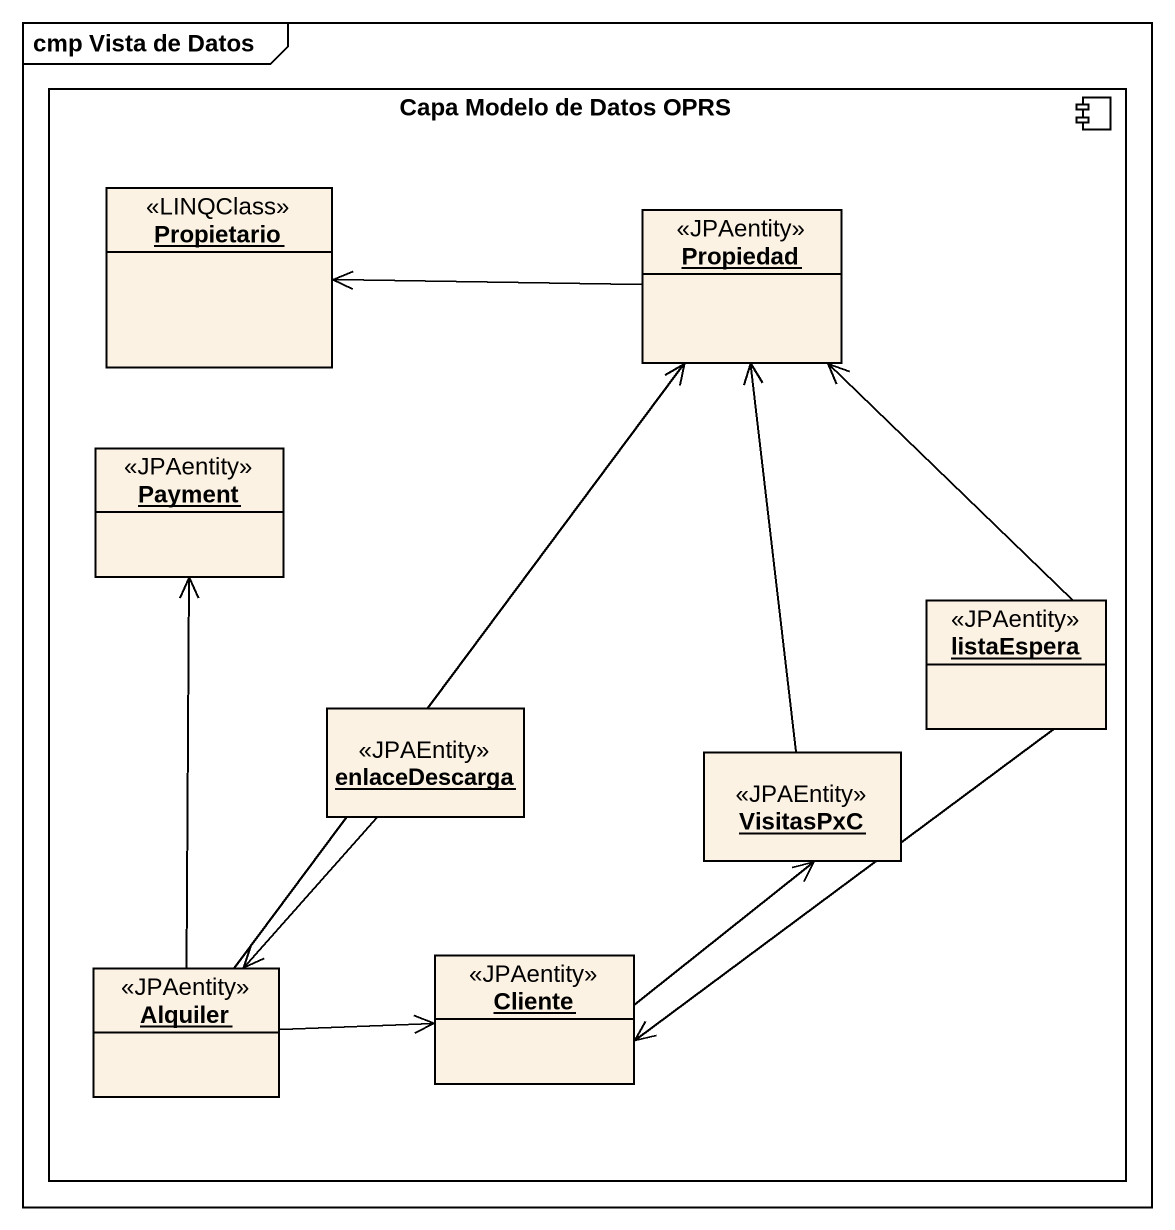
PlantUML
@startuml
mainframe cmp Vista de Datos
hide circle
hide empty members
component "Capa Modelo de Datos OPRS" as Capa_Modelo_de_Datos_OPRS {
  object Propietario <<LINQClass>>
  object Propiedad <<JPAentity>>
  object Payment <<JPAentity>>
  object listaEspera <<JPAentity>>
  object enlaceDescarga <<JPAEntity>>
  object VisitasPxC <<JPAEntity>>
  object Alquiler <<JPAentity>>
  object Cliente <<JPAentity>>
}
Propiedad -left-> Propietario
listaEspera -up-> Propiedad
listaEspera --> Cliente
enlaceDescarga --> Alquiler
VisitasPxC -up-> Propiedad
Alquiler -up-> Propiedad
Alquiler -up-> Payment
Alquiler -right-> Cliente
Cliente -up-> VisitasPxC
@enduml
